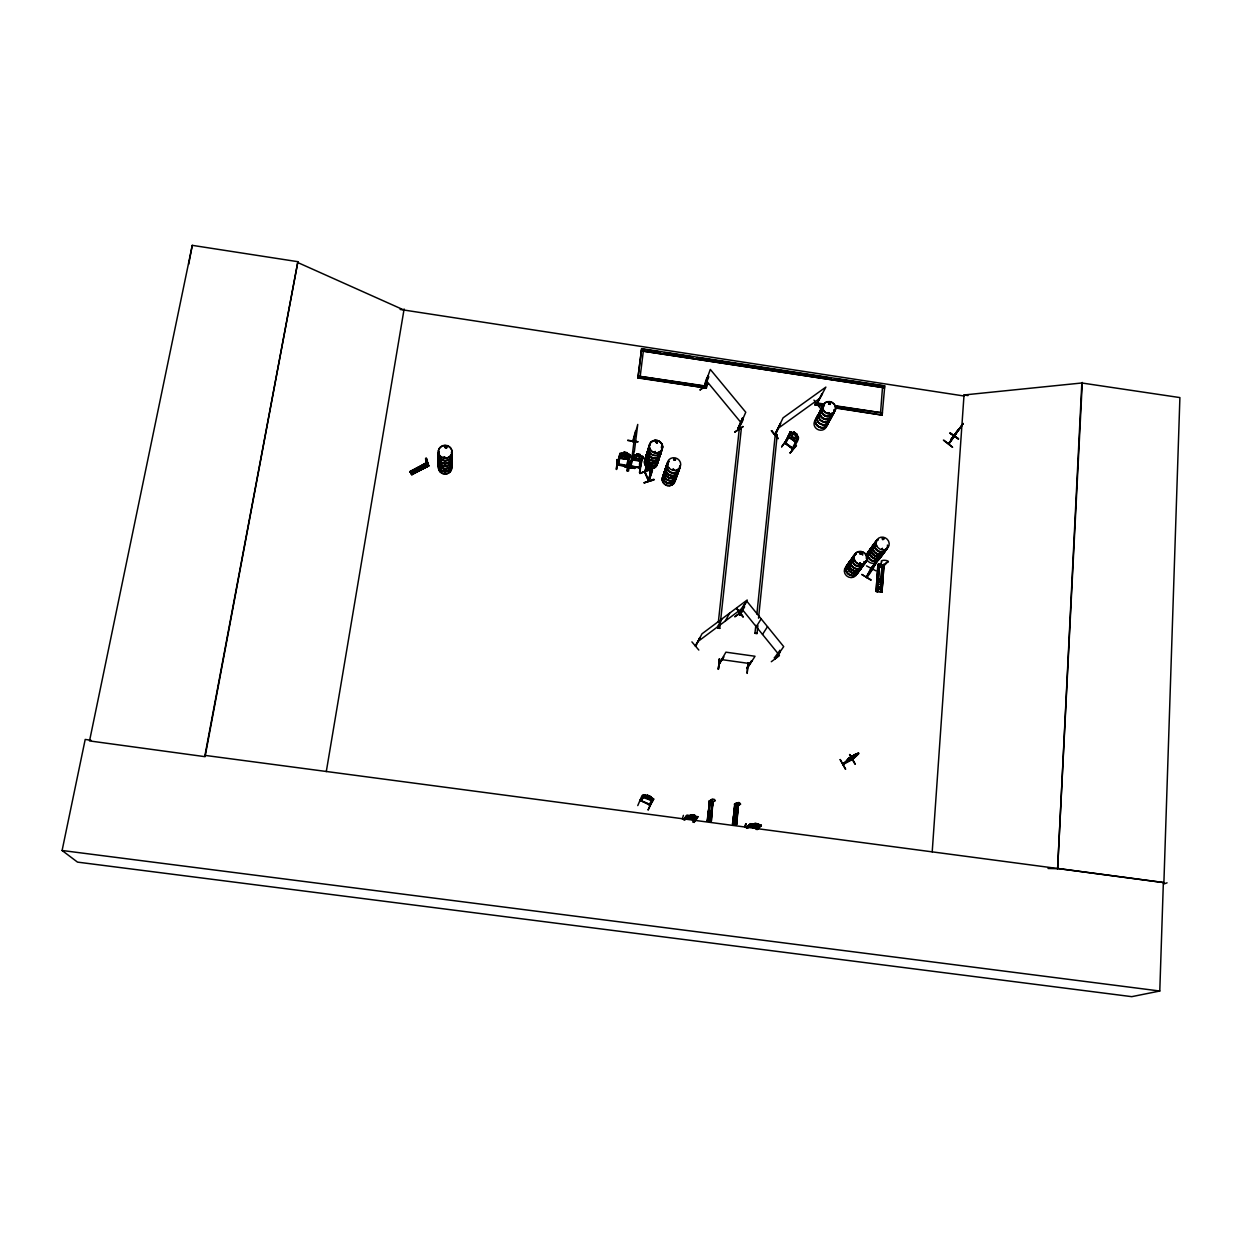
<?xml version="1.0" encoding="UTF-8"?>
<svg xmlns="http://www.w3.org/2000/svg" width="1242" height="1242" viewBox="0 0 1242 1242"><rect width="100%" height="100%" fill="white"/><g stroke="black" fill="none" stroke-linecap="round" stroke-linejoin="round"><path stroke-width="1.5" d="M871.558 568.293C855.164 596.471 885.825 549.554 867.149 576.272M738.943 612.974L739.844 612.927M695.536 645.421C707.94 624.183 691.592 652.438 696.312 644.893M443.875 457.506L444.698 456.994M444.869 457.335L443.999 456.73M446.67 446.965L445.831 447.819M446.778 447.803L446.08 446.22L444.947 447.524M205.318 755.431L1163.894 882.596L1179.9 397.58L1081.844 382.986L1057.61 868.717L1048.031 868.468M90.914 740.216L85.201 739.456L62.1 850.491L77.501 862.119L1131.757 996.658L1159.78 991.023L1163.35 882.783M1057.61 868.717L1082.294 382.458M649.085 480.918L652.469 470.237L648.184 460.999L648.805 461.651M649.193 480.638L648.821 479.831M644.955 471.867L645.157 471.556M427.838 462.334L427.232 465.548L425.509 458.686M427.558 462.645L427.372 465.486L425.68 459.369M882.798 566.554C891.663 555.64 883.73 569.954 879.367 565.886M878.001 564.38L876.076 591.518L877.923 564.365L881.867 564.877M876.821 591.596L878.855 563.744M879.476 566.399L877.799 591.735L876.728 591.596L878.606 564.458M877.799 591.735L878.932 564.489M882.581 564.831L880.687 592.03L881.991 592.263L884.009 564.442L883.279 564.815M881.106 588.506L882.627 566.802M882.767 566.818L881.246 592.186L881.804 584.951M882.193 579.517L883.078 566.864M884.009 564.442L881.913 592.263L883.621 564.38M932.214 851.795L964.025 394.972L1081.844 382.986M714.724 800.159L715.019 800.671M835.431 407.997L882.162 415.107L884.77 385.967L641.648 348.676L637.907 377.956L706.372 388.016L706.589 386.169L638.14 376.109M758.536 823.819L757.775 824.424L759.39 824.874L758.225 825.992L751.224 825.061L753.102 824.952M747.653 826.349L756.751 828.243L747.653 826.349L750.541 823.694L761.33 825.123L756.688 828.088M749.252 824.843L760.135 826.054L759.126 825.837M733.261 824.083L734.798 804.04L732.811 823.958L735.311 804.35L733.758 824.129L732.485 823.974L735.016 804.381M735.885 804.552L737.344 804.133L736.211 804.179M736.863 805.282L736.537 804.133M736.195 824.409L738.431 804.49L736.692 824.471L735.45 824.331L737.344 804.133M739.44 802.658L735.932 803.263M732.47 823.974L736.692 824.471L738.152 804.459M735.202 805.639L737.624 805.934L740.605 804.117L739.425 802.798M709.57 800.966L708.39 820.76L707.179 820.62L709.756 800.997M712.225 799.258L710.284 800.236L712.458 799.32M712.722 801.245L711.324 821.102L710.082 820.946L711.93 801.245M710.548 821.009L712.97 801.307L711.34 821.102L710.067 820.946M712.877 801.074L710.859 821.04L712.271 801.261M710.766 800.36L709.912 802.254L712.349 802.394L715.004 800.811M714.662 799.553L713.296 799.149M707.598 820.667L709.508 800.655M707.443 820.605L709.787 800.686M707.924 820.698L710.051 800.997M710.036 800.966L708.344 820.76L707.179 820.62M822.359 406.01L814.876 404.876L815.233 402.703L824.564 404.116M693.812 816.491L693.315 817.112L694.977 817.547L687.959 816.646L695.473 816.553L692.586 816.941L694.449 817.966L688.084 817.158L691.08 816.739L689.279 815.73L690.21 815.823M693.983 819.891L697.895 816.677L686.919 815.218L684.715 818.09L693.999 819.767L684.715 817.966L687.494 816.273M695.598 819.425L696.809 817.64L690.304 816.041M696.948 817.655L695.955 817.283M747.032 667.653C762.045 645.964 736.599 683.83 751.581 660.697M759.669 826.737L757.868 827.156M756.238 829.485L761.004 825.619L757.216 829.625M686.003 816.304L695.877 817.422M687.463 816.242L689.807 816.662M747.995 662.809L747.156 673.397L748.181 663.011M744.781 827.312L745.821 823.648L745.386 827.389M745.247 827.358L745.759 823.648M746.504 828.197L751.162 824.315L747.498 828.336M750.416 823.663L746.535 827.824M754.267 824.067L752.357 823.943L750.059 826.209L757.046 827.063L758.194 825.946L756.58 825.526L757.201 824.921M754.173 824.176L757.573 824.626L755.229 826.846L751.86 826.442L754.888 823.337L758.52 823.943M754.919 633.327L757.123 633.389L754.919 633.327L755.85 625.378M756.875 614.045L775.287 434.327L777.228 434.7L758.536 618.19M756.968 633.622L757.899 625.673M723.698 657.142L718.901 664.346L725.918 652.174L755.027 656.257L747.28 668.367M719.444 658.834L718.326 669.376L719.491 658.819M719.63 663.802L718.901 664.346M693.719 822.375L694.107 818.726M690.862 815.528L688.875 815.482L687.028 817.841L694.061 818.695L695.939 816.429L694.278 815.978L694.775 815.342M693.874 822.375L694.2 818.618M696.56 818.338L686.407 817.671L694.93 818.928M693.595 821.164C696.25 815.839 699.883 816.336 694.588 821.304M718.326 622.32L739.269 428.987L741.257 429.282L719.77 628.359L717.705 628.064L719.77 628.359M697.895 816.677L693.626 822.157M682.339 819.006L683.41 815.342M685.615 817.019L686.5 817.779M683.814 819.875C686.314 814.504 689.947 815 684.808 819.999M690.754 815.482L694.107 816.18C689.698 818.292 695.753 819.891 691.67 817.748M691.251 814.861L688.844 818.059L692.244 818.478L687.307 817.95M632.706 441.267L633.265 441.019M629.787 465.75L630.92 465.859L629.787 467.411L634.414 451.048L637.751 424.438L633.001 441.81M633.063 441.314L632.721 441.484M632.69 456.854L629.942 466.976M635.578 430.865L632.644 441.702L632.768 440.91M634.786 468.42L624.431 466.464M874.523 564.629L872.35 568.665L874.228 566.181M624.384 466.635L634.802 468.358L624.431 466.418M627.691 440.475L638.14 441.795L627.738 440.258M632.752 455.24L629.415 467.365L629.539 466.511M706.248 388.358L706.589 386.169M641.26 462.924L639.537 472.674L640.841 462.862M642.067 457.398L642.983 457.879L642.067 457.398C637.099 464.011 641.291 469.88 639.304 467.008M630.703 466.604L633.606 456.187L632.644 456.062L633.606 456.187M639.133 467.861L639.071 467.07M640.111 472.736L640.748 462.661M792.132 448.797L797.535 438.193L798.311 438.752L797.535 438.193M628.499 471.122L630.191 461.325M630.703 466.231L630.02 465.688M642.176 460.161L643.201 456.668L634.057 454.914L636.37 455.209M643.201 456.683L642.161 456.109M634.103 454.976L632.69 455.177L634.15 454.914M636.727 454.044L640.22 454.463L638.264 460.751M640.763 461.124L632.628 460.021L631.743 458.546M623.577 453.547L624.043 452.228M623.919 452.274L627.427 452.693L626.931 454.091L630.299 455.022M627.055 454.06L628.576 454.665L627.924 457.009L625.906 457.755L621.217 456.016L621.838 453.656L623.701 453.501L619.991 453.361L619.075 456.854L619.944 458.267L628.064 459.478L629.383 458.267M637.907 377.956L641.648 348.676M626.915 470.982L628.204 460.968L627.489 471.044M629.306 455.659L630.222 456.156L629.306 455.659L626.356 466.06L627.458 465.797M629.43 454.417L621.342 453.097M629.477 458.391L627.986 459.431L619.96 458.158M627.52 466.247L630.439 454.929L629.368 458.376M631.51 461.279L634.802 435.042M616.498 469.228L617.585 459.571M618.252 464.151C617.957 467.955 620.255 451.343 620.798 454.743M735.916 803.419L735.202 805.484L737.639 805.779L739.627 804.179M418.119 468.513L418.29 469.942M326.289 771.608L404.116 308.994M850.941 759.902L858.269 753.552L852.028 759.887L850.941 759.902L852.152 759.11L843.054 763.97M852.291 759.576L843.194 764.435M844.063 763.908L849.932 757.993L842.914 764.606M774.558 657.639L775.132 658.819L783.702 646.616L746.815 601.19L739.021 614.402L747.187 600.01L701.963 633.839L695.831 645.793M204.806 756.223L297.878 261.689L192.262 245.342L89.533 740.915L205.085 756.688L297.878 261.689M740.092 614.914L739.704 613.874M737.965 428.568L742.685 417.84L743.275 418.554C743.337 421.597 737.174 429.328 738.54 429.313M738.136 428.195L738.974 428.552M703.981 387.349L704.571 388.063L708.157 376.093C704.835 379.431 704.136 391.246 704.54 386.79M704.571 388.063L704.509 386.805M881.199 580.511L880.205 581.567M188.66 264.391L192.262 245.342M882.425 538.36L883 539.401M882.627 539.012L883.683 538.423M882.317 549.321L882.394 548.25M877.535 555.904L876.728 556.028M883.838 539.292C881.168 541.155 882.332 535.737 884.025 538.64M736.164 816.304L734.891 815.357M861.048 554.149L859.93 553.622L860.97 552.302M860.473 552.581L860.364 553.622M860.892 553.761L861.56 553.078M859.976 563.806L859.681 562.874M861.839 553.358L861.296 554.18M859.728 563.697L860.582 563.418M636.292 455.721L639.599 456.171M830.479 403.588L829.221 404.131L828.818 402.656M829.703 402.47L829.097 403.619M828.103 412.779L829.175 412.655M829.097 403.526L830.091 403.681L829.873 402.532M641.322 350.865L884.614 387.799L643.247 351.16M643.325 351.16L640.235 376.062M627.505 465.859C615.178 466.247 612.275 461.931 626.465 465.471M617.274 464.772L620.1 453.392M673.878 459.198C674.033 461.822 676.129 457.708 675.337 460.223M673.925 459.54L674.81 458.841M673.568 470.019L672.869 469.15M618.112 464.943L620.845 454.401M655.031 451.638L654.674 451.886M655.171 451.42L655.481 452.492M657.204 442.105L656.863 443.037M655.093 451.576L655.341 452.523M624.555 452.523L626.651 452.833M875.905 563.247L866.59 576.552M870.689 568.805L877.861 559.335L870.813 570.87M629.383 467.287L632.768 455.131M634.972 460.239L636.836 453.998M639.863 468.017L643.03 457.537M639.909 473.357L649.55 469.787L639.94 473.404M644.52 472.115L648.184 460.999M649.023 480.902L644.909 471.851L648.277 460.968M644.986 472.907L647.982 461.869L645.421 472.302M649.737 463.794L650.203 462.366L651.6 465.455L650.979 470.904L648.308 464.943L649.023 462.629L649.845 463.763L650.234 462.505M653.929 479.831L644.055 482.89L653.929 479.8M650.404 463.235L651.243 465.098M651.413 470.361L648.231 480.359L651.755 470.237M652.298 470.19L648.712 481.166L644.567 471.976M700.069 390.019L708.095 384.104L700.146 389.786M704.462 388.001L708.747 376.807M875.641 563.604L877.861 559.335M874.275 566.119L876.868 561.275L872.427 568.386L877.768 559.273M774.356 657.965L779.867 650.42C781.451 651.46 775.52 660.961 774.449 657.981L775.412 658.602M742.856 426.425L734.938 431.937M742.685 417.84L737.903 428.583M738.416 429.22L745.759 412.235L710.3 369.417L703.904 387.411M640.329 800.422L650.389 804.614L649.271 804.738M652.562 799.165L653.339 799.926L652.562 799.165L649.116 804.599M652.392 799.895L648.06 810.079L652.888 800.236M739.269 428.987L741.257 429.282M652.578 800.904L643.232 797.535C640.67 791.371 651.662 797.426 653.68 799.149L649.97 805.266L640.282 800.19M640.096 800.733L641.214 800.686L640.065 800.438M644.288 795.563L643.34 795.159L644.288 795.563L641.322 800.733M644.862 794.88L643.589 794.771M650.435 797.426L650.886 796.65L647.47 795.175L647.02 795.951L650.218 797.519M649.1 804.769L650.218 804.474M637.767 805.592L642.114 795.439M962.271 424.904L963.155 423.522L948.95 443.798M876.417 561.912L876.93 560.825M816.336 405.063L816.957 404.473M771.484 430.71L778.035 438.581L771.453 430.741M775.784 434.234L780.442 423.538L774.682 434.514L775.784 434.141L774.915 434.778L783.05 417.871L825.868 387.1L816.739 404.193M777.228 434.7L775.039 434.731L775.971 433.862M781.637 446.763L787.18 438.907M790.331 431.735L784.665 443.378L790.269 431.828L793.405 433.334L793.995 432.045L796.603 434.157M790.719 433.256L789.741 432.961L790.719 433.256L785.425 443.875L785.022 442.525M790.828 438.473L794.057 432.154M794.43 432.713L796.106 433.939M793.436 440.444L796.79 434.095L793.933 432.123M796.138 435.383L796.79 434.095M796.464 445.661L790.269 452.771M814.876 404.876L824.393 405.963M790.254 431.75C804.847 435.989 795.765 442.354 793.203 448.471L785.146 442.618M788.918 437.075L795.47 441.888L798.606 437.836M815.87 404.83L822.421 393.776L821.474 394.024M816.103 405.094L822.188 393.512M878.886 580.014L879.833 579.238M698.827 650.047L691.918 641.881M736.195 816.273L734.643 816.087M866.357 576.971L871.015 568.199M873.204 567.749L873.11 568.727L873.53 567.936M861.948 574.425L870.89 580.154M866.497 565.886L875.921 570.808M717.55 626.853L721.85 618.966M881.96 548.855L882.581 549.212M725.219 621.124L729.628 613.144M736.475 608.549L743.104 616.901L736.801 608.316M871.061 579.828L861.839 574.596M740.713 609.9L738.695 613.331L739.766 613.036M830.308 403.402L829.361 403.805M744.098 604.699L738.866 613.036M740.185 614.759C738.136 617.119 745.542 603.472 744.284 607.136M739.595 615.038L744.579 606.919M788.592 435.119L788.872 437.215L795.454 441.904M874.973 564.613L874.042 566.616M793.172 433.815L795.812 435.787M879.352 566.088L881.789 561.896A3.571 1.149 3.7 0 1 882.969 560.375A3.571 1.149 3.7 0 1 887.875 561.042A3.571 1.149 3.7 0 1 886.695 562.564M882.472 387.83L880.562 412.639M719.102 664.159L723.729 656.77M884.77 385.967L834.826 378.67M671.022 477.627L670.137 477.673M639.925 800.779L643.635 794.647M718.404 669.221L719.397 658.974M673.63 459.183L674.437 458.795M640.95 801.23L644.132 795.92M657.282 442.742L657.344 441.764M653.214 460.177L652.252 460.161M655.854 441.888L656.723 441.453M647.579 795.253L646.29 797.364L649.442 798.746L650.761 796.634M648.076 795.61L650.125 796.495M882.162 415.107L835.618 407.671M874.011 565.094L875.424 562.812M756.269 626.744L761.16 618.873M652.469 800.842L653.727 799.041L652.687 798.435M762.51 634.429L767.509 626.682M445.35 446.608L445.195 447.12M445.335 446.934L446.344 446.701M779.433 655.621L771.298 661.722M958.746 429.08L951.217 439.42M949.959 433.272L958.638 438.845L950.27 432.853M950.813 439.777L958.824 429.002L956.309 432.806M958.405 439.171L950.052 433.132M959.693 428.226L958.886 429.515L960.47 427.357M955.517 434.141L954.834 434.809L955.843 433.442M951.512 439.063L954.632 435.073M959.6 428.599L963.155 423.522M948.453 443.689L962.302 424.873M953.872 437.122L954.586 436.066L948.857 443.813M952.49 447.213C938.657 436.905 942.259 438.457 952.536 447.167M953.903 436.066L952.412 438.286M955.269 434.483L958.001 430.757M958.374 430.26L961.401 426.084M954.415 434.933L956.418 432.2M951.077 439.435L954.756 434.405M955.455 433.753L956.433 432.449M953.514 436.113L955.176 433.862M955.657 433.225L954.229 435.399M951.807 438.442L952.412 437.619M870.502 569.255L877.395 559.925M873.204 566.942L874.71 564.97M875.051 564.737L875.858 563.682M683.845 819.487L687.028 815.357M792.023 448.595L792.551 448.005L792.163 448.75M790.114 452.942L796.106 445.117L790.207 452.973M781.699 446.841L787.676 439.016M785.456 443.394L784.727 442.851L792.815 449.216M684.839 819.611L687.742 815.87M797.985 436.858L796.044 435.305L797.209 436.811L795.998 439.171L791.496 437.277L790.611 435.228L791.806 432.853L793.421 433.442M796.883 441.376L795.346 441.904M690.925 816.258L693.129 816.522M877.116 583.926L882.286 584.625M694.262 816.103L694.915 815.342L691.235 814.985L694.759 815.466M876.914 586.69L882.099 587.373M876.697 588.63L881.882 589.329M876.51 591.394L881.649 592.139M692.632 822.033L696.638 817.05M709.461 802.86L712.535 803.248M708.173 813.401L711.821 813.852M707.956 815.233L711.65 815.621M707.769 817.236L711.464 817.64M707.676 818.525L711.324 818.975M707.49 820.527L711.293 821.102M816.149 404.38L816.926 403.805M816.304 404.706L817.158 404.085M774.822 434.343L775.536 433.567M737.717 802.674L736.258 803.186M734.736 806.244L737.81 806.632M733.68 814.783L737.313 815.233M733.292 818.602L736.925 819.052M733.153 820.558L736.754 821.055M732.811 823.943L733.758 824.129L735.481 804.443L734.286 804.288M736.444 824.393L735.404 824.315M880.997 581.054L879.895 581.551M738.959 612.818L739.689 612.415M747.529 827.948L751.162 824.315M754.298 824.688L756.487 824.952M754.08 826.225L756.456 827.125L754.763 826.132M755.027 825.169L758.909 824.998L755.912 825.356L757.62 826.38L751.286 825.557L754.406 825.169L752.807 824.16L755.338 825.123M756.269 829.113L760.011 825.495M757.263 829.237L761.315 825.247M840.244 759.561L845.631 769.108M656.847 442.618L657.08 441.779L656.413 442.664M849.544 754.608L854.962 764.14M849.544 758.024L843.085 763.877M843.613 763.768L852.788 756.13M844.172 763.923L843.163 764.606M854.015 755.136L851.081 757.589L853.968 756.099M851.779 757.604L851.608 757.729M851.515 760.057C875.362 741.07 830.696 768.984 855.428 754.732L853.953 756.083C857.818 754.717 843.458 762.014 852.555 756.813C849.544 757.434 865.736 749.826 849.544 758.396L856.996 753.91L855.722 754.499C860.396 751.348 847.587 758.629 856.685 753.785M856.406 755.043L858.533 753.102L849.404 757.962M445.319 447.85L446.716 447.71M629.834 466.107L640.018 467.582L630.952 465.921M617.305 464.384L627.381 465.952M779.867 650.42L780.209 651.413M695.567 646.088L696.452 645.405M742.918 610.614L734.705 616.808L743.259 611.048M739.285 614.185L739.704 615.101M743.104 616.901L737.903 609.698M700.271 637.969L699.277 638.248M640.67 461.186L642.192 460.021M697.957 641.524L742.53 608.161M778.097 438.566L771.515 430.726M780.675 423.801L779.728 424.05M743.275 418.554L742.405 418.042M734.814 432.107L743.104 426.782M777.989 428.443L820.232 398.03M708.157 376.093L708.468 377.009M856.499 754.981L847.417 759.825M845.46 769.248L840.166 759.607M853.332 756.657L855.49 755.276M851.034 757.092L852.835 756.021L850.723 757.077M820.217 408.121L813.976 400.141M828.181 412.748L829.035 413.229M849.28 758.784L850.118 758.334M858.455 753.894L857.43 754.003M843.116 763.923L843.986 763.519M828.926 402.501L830.339 402.718M829.159 402.796L830.044 402.936M675.12 460.301L673.568 459.649M854.744 756.192L847.246 759.809M656.195 441.36L656.381 442.757M428.583 465.424L411.288 473.792L428.63 465.362L427.139 462.878L410.108 471.836M411.413 473.932L428.769 465.672L428.319 464.974M411.676 474.428L428.785 465.672L411.894 474.801L410.124 471.867M426.953 459.447L425.959 457.988L426.658 458.562M427.046 466.123L427.046 466.573C422.823 461.015 429.064 463.654 427.357 464.042M409.891 471.494L427.139 462.536M410.202 471.976L427.745 463.778L410.202 472.007L427 462.303M428.009 464.648L427.419 462.707M855.691 754.484L856.98 753.91M649.302 469.538L639.847 473.497M647.253 464.306L650.497 473.839L647.299 464.399M653.773 479.195L644.117 482.719M651.6 465.455L650.094 462.397M417.7 468.498L417.483 469.926M417.483 469.864L418.29 469.88M1163.614 884.04L1167.076 882.829M650.466 473.714L651.413 473.528L650.497 473.839M710.222 813.432L710.921 812.485L709.958 811.818M879.476 579.409L880.842 579.766M860.194 562.812L860.116 563.806M656.583 442.602L657.204 441.919M656.847 442.928L655.512 441.935M829.982 404.054L828.88 403.743M740.418 804.226L739.611 804.335M750.137 826.349L753.257 825.961L751.674 825.061M775.256 658.57L775.024 657.561M753.863 826.178L750.323 826.411M880.299 592.046L880.982 592.139M855.133 755.928L852.26 756.238L855.148 755.943M636.478 455.271L634.615 455.426L633.948 457.77L635.392 459.028L640.655 458.764L641.338 456.419L639.723 455.752M873.343 545.16A6.676 6.179 33.7 0 0 874.616 555.702A6.691 6.194 33.7 0 0 884.164 551.106L884.195 551.2A6.66 6.163 33.7 0 1 878.327 556.432A6.66 6.163 33.7 0 1 871.418 551.355A6.66 6.163 33.7 0 1 874.896 544.213M639.863 467.955L629.787 466.511M626.729 465.3L626.558 466.154M627.288 466.262L617.181 464.71M738.214 802.565L739.13 802.611M831.224 416.939L831.255 416.939A6.552 5.977 26.7 0 1 821.878 421.054A6.552 5.977 26.7 0 1 820.714 410.916M884.133 551.2L884.164 551.2A6.676 6.179 33.7 0 1 874.616 555.702A6.691 6.194 33.7 0 1 873.421 545.052M860.753 552.519L861.482 553.358M656.304 441.158L657.406 441.779M774.651 657.686L775.412 658.462M709.042 800.904L710.222 801.059M753.708 824.471L757.341 824.921M735.901 804.381L737.003 804.506M62.1 850.491L1159.78 991.023M1058.075 868.515L1163.894 882.596M754.981 823.493L758.381 823.943M686.702 816.118L687.695 816.258M696.591 817.438L697.6 817.578M750.121 824.564L751.131 824.704M759.964 825.868L760.973 826.008M689.791 816.894L693.191 817.345M721.54 659.595L750.199 663.616M624.027 452.336L627.288 452.818M635.687 458.034L638.916 458.515M641.555 349.033L660.697 351.967M664.517 352.557L693.222 356.951M697.057 357.541L830.991 378.08M835.788 405.823L882.519 412.934L835.602 406.165M640.049 376.404L706.465 386.51M816.926 403.308L822.53 404.162M638 377.615L706.372 388.016M967.984 395.577L964.025 394.972L964.071 396.012L400.126 309.444M640.158 800.391L650.14 804.769M710.408 811.833L709.275 812.532L710.036 813.401M879.973 581.473L879.181 581.039M861.156 552.581L860.318 553.218M674.623 458.64L675.462 459.245M673.397 468.948L673.878 469.724L672.931 469.755M647.175 795.905L645.328 795.392L644.582 796.634L651.15 799.475L651.91 798.249L650.342 797.286M660.061 455.519L660.092 455.535A6.645 6.179 18.5 0 1 650.265 459.788A6.645 6.179 18.5 0 1 649.364 449.433M648.666 481.073L645.079 472.659M298.049 262.667L403.945 310.034M629.383 454.339L630.424 455.038M959.74 428.148L955.967 433.458M792.644 448.005L793.203 448.471M784.835 442.975L793.172 448.952L785.612 443.58M792.008 436.252L794.601 438.162M411.63 474.351L428.909 465.967M706.341 380.673L741.241 422.901M742.142 609.31L778.455 654.084M426.891 462.661L428.769 465.672M419.656 470.407L417.886 467.458M416.148 468.358L417.917 471.215M412.887 470.035L414.657 472.985M411.723 470.64L413.493 473.59M849.838 754.499L855.257 764.016M411.288 473.792L411.878 474.77M427 462.785L427.465 463.608M427.714 463.608L427.605 462.94M427.403 461.512L427.186 459.633M788.717 435.228L788.965 437.231M885.639 549.166A6.691 6.194 33.7 0 1 879.74 554.569A6.691 6.194 33.7 0 1 872.8 549.461A6.784 6.288 33.7 0 1 876.371 542.071M876.309 542.288A6.691 6.194 33.7 0 0 872.8 549.461A6.784 6.288 33.7 0 0 879.848 554.522A6.784 6.288 33.7 0 0 885.841 549.026M887.688 546.589A6.815 6.303 33.7 0 1 881.68 552.1A6.815 6.303 33.7 0 1 874.616 546.899A6.815 6.303 33.7 0 1 878.187 539.602M887.145 548.327A6.722 6.226 33.7 0 1 876.542 550.19A6.722 6.226 33.7 0 1 878.11 539.82M887.409 545.052A6.722 6.226 33.7 0 1 887.487 546.728M887.813 546.309A6.722 6.226 33.7 0 1 878.265 550.827A6.722 6.226 33.7 0 1 876.976 540.208M885.593 550.346A6.707 6.194 33.7 0 1 875.036 552.209A6.707 6.194 33.7 0 1 876.604 541.885M873.281 545.238A6.691 6.194 33.7 0 0 874.554 555.779A6.691 6.194 33.7 0 0 884.04 551.293A6.66 6.163 33.7 0 1 875.253 556.261A6.66 6.163 33.7 0 1 872.07 546.511M880.438 556.012A6.614 6.132 33.8 0 1 871.046 560.452A6.614 6.132 33.8 0 1 869.804 550.004M880.64 555.888A6.707 6.226 33.8 0 1 874.71 561.306A6.707 6.226 33.8 0 1 867.77 556.199A6.707 6.226 33.8 0 1 871.279 548.995M878.855 556.354A6.614 6.132 33.8 0 1 873.669 563.294A6.614 6.132 33.8 0 1 866.155 557.751M866.062 556.121A6.614 6.132 33.8 0 1 868.329 552.007M880.749 555.609A6.629 6.132 33.8 0 1 874.896 560.965A6.629 6.132 33.8 0 1 868.049 555.919A6.629 6.132 33.8 0 1 871.511 548.809M882.177 554.988A6.738 6.241 33.8 0 1 871.558 556.866A6.738 6.241 33.8 0 1 873.142 546.464M882.457 551.712A6.738 6.241 33.8 0 1 882.534 553.373M882.208 554.801A6.645 6.163 33.8 0 1 872.381 557.223A6.645 6.163 33.8 0 1 871.853 547.194M882.472 551.572A6.645 6.163 33.8 0 1 882.55 553.218M881.898 555.205A6.645 6.163 33.8 0 1 871.418 557.068A6.645 6.163 33.8 0 1 872.986 546.806M882.084 555.096A6.738 6.241 33.8 0 1 871.465 556.99A6.738 6.241 33.8 0 1 873.048 546.589M862.196 565.576A6.707 6.241 33.4 0 1 856.25 571.025A6.707 6.241 33.4 0 1 849.311 565.902A6.707 6.241 33.4 0 1 852.835 558.714A6.676 6.194 33.4 0 0 849.342 565.902A6.676 6.194 33.4 0 0 856.235 570.994A6.676 6.194 33.4 0 0 862.134 565.591A6.676 6.194 33.4 0 1 856.25 570.978A6.676 6.194 33.4 0 1 849.342 565.902A6.676 6.194 33.4 0 1 852.85 558.745A6.707 6.241 33.4 0 0 849.311 565.902A6.707 6.241 33.4 0 0 856.235 571.041A6.707 6.241 33.4 0 0 862.181 565.607M865.41 561.198A6.753 6.272 33.4 0 1 859.448 566.663A6.753 6.272 33.4 0 1 852.462 561.524A6.753 6.272 33.4 0 1 856.017 554.274M863.563 564.97A6.815 6.334 33.4 0 1 852.788 566.88A6.815 6.334 33.4 0 1 854.434 556.354M863.842 561.648A6.815 6.334 33.4 0 1 863.935 563.34M865.705 560.949A6.847 6.365 33.4 0 1 859.65 566.492A6.847 6.365 33.4 0 1 852.555 561.275A6.847 6.365 33.4 0 1 856.173 553.932M859.573 553.559A6.847 6.365 33.4 0 1 862.833 554.895A6.753 6.272 33.4 0 0 859.666 553.497M865.721 560.81A6.753 6.272 33.4 0 1 859.743 566.274A6.753 6.272 33.4 0 1 852.742 561.12A6.753 6.272 33.4 0 1 856.312 553.87M854.279 556.695A6.722 6.241 33.4 0 0 852.664 567.082A6.722 6.241 33.4 0 0 863.283 565.203A6.815 6.334 33.4 0 1 852.711 567.004A6.815 6.334 33.4 0 1 854.341 556.478M858.688 570.295A6.645 6.179 33.5 0 1 852.804 575.683A6.645 6.179 33.5 0 1 845.926 570.621A6.738 6.272 33.5 0 1 849.497 563.263M849.435 563.48A6.645 6.179 33.5 0 0 845.926 570.621A6.738 6.272 33.5 0 0 852.912 575.636A6.738 6.272 33.5 0 0 858.874 570.171M860.613 567.842A6.769 6.288 33.5 0 1 850.972 572.407A6.676 6.21 33.5 0 1 849.699 561.912M860.411 567.967A6.676 6.21 33.5 0 1 850.91 572.469A6.769 6.288 33.5 0 1 849.73 561.71A6.769 6.288 33.5 0 0 851.065 572.283A6.769 6.288 33.5 0 0 860.69 567.718A6.676 6.21 33.5 0 1 851.205 572.081A6.676 6.21 33.5 0 1 849.978 561.524M858.983 569.907A6.645 6.179 33.5 0 1 849.512 574.394A6.645 6.179 33.5 0 1 848.286 563.884M860.846 568.805A6.66 6.194 33.4 0 1 850.506 568.634A6.66 6.194 33.4 0 1 852.695 558.947A6.676 6.21 33.4 0 0 849.171 566.119A6.676 6.21 33.4 0 0 856.095 571.211A6.676 6.21 33.4 0 0 862.01 565.793A6.66 6.194 33.4 0 1 861.622 567.392M856.902 573.82A6.629 6.179 33.5 0 1 846.423 575.698A6.629 6.179 33.5 0 1 848.022 565.42M665.929 467.085A6.676 6.226 19.9 0 0 670.494 475.655A6.676 6.226 19.9 0 0 678.675 470.609A6.691 6.226 19.9 0 1 668.879 475.003A6.691 6.226 19.9 0 1 667.948 464.555A6.676 6.226 19.9 0 0 666.752 465.688M678.846 468.669A6.784 6.319 19.9 0 1 674.344 475.469A6.784 6.319 19.9 0 1 666.286 472.146A6.784 6.319 19.9 0 1 667.994 464.182M677.34 469.693A6.66 6.21 19.9 0 1 674.949 477.316A6.66 6.21 19.9 0 1 666.504 476.059A6.66 6.21 19.9 0 1 665.96 468.001M679.84 465.89A6.815 6.35 19.9 0 1 675.322 472.705A6.815 6.35 19.9 0 1 667.233 469.367A6.815 6.35 19.9 0 1 668.941 461.387M678.815 468.513A6.691 6.241 19.9 0 1 674.375 475.22A6.691 6.241 19.9 0 1 666.426 471.944A6.691 6.241 19.9 0 1 668.103 464.089M679.638 466.2A6.722 6.257 19.9 0 1 675.182 472.938A6.722 6.257 19.9 0 1 667.202 469.631A6.722 6.257 19.9 0 1 668.895 461.76M679.809 465.734A6.722 6.257 19.9 0 1 675.353 472.472A6.722 6.257 19.9 0 1 667.358 469.165A6.722 6.257 19.9 0 1 669.05 461.294M675.865 476.773A6.614 6.163 19.9 0 1 671.472 483.402A6.614 6.163 19.9 0 1 663.616 480.157A6.614 6.163 19.9 0 1 665.293 472.395M676.098 478.108A6.707 6.257 19.9 0 1 666.271 482.517A6.707 6.257 19.9 0 1 665.324 472.038M677.713 471.541A6.645 6.194 19.9 0 1 669.609 478.201A6.645 6.194 19.9 0 1 665.883 468.265M677.03 473.745A6.738 6.272 19.9 0 1 672.559 480.499A6.738 6.272 19.9 0 1 664.563 477.207A6.738 6.272 19.9 0 1 666.255 469.305M676.052 477.937A6.614 6.179 19.9 0 1 666.364 482.284A6.614 6.179 19.9 0 1 665.448 471.944M676.828 474.056A6.645 6.194 19.9 0 1 668.739 480.701A6.645 6.194 19.9 0 1 665.013 470.796M676.999 473.59A6.645 6.194 19.9 0 1 672.59 480.266A6.645 6.194 19.9 0 1 664.687 477.006A6.645 6.194 19.9 0 1 666.364 469.212M832.528 414.486A6.552 5.993 26.7 0 1 823.12 418.709A6.552 5.993 26.7 0 1 821.971 408.556M832.714 414.316A6.645 6.07 26.7 0 1 826.768 419.532A6.645 6.07 26.7 0 1 819.875 414.502A6.645 6.07 26.7 0 1 823.43 407.547M831.146 417.048A6.552 5.977 26.7 0 1 821.754 421.286A6.521 5.962 26.7 0 1 820.543 411.304M820.589 411.133A6.552 5.977 26.7 0 0 821.754 421.286A6.521 5.962 26.7 0 0 831.038 417.188M834.236 409.751A6.676 6.101 26.7 0 1 830.029 416.365A6.676 6.101 26.7 0 1 822.08 413.089A6.676 6.101 26.7 0 1 823.555 405.342M832.792 413.99A6.567 5.993 26.7 0 1 824.16 418.601A6.567 5.993 26.7 0 1 821.086 409.146M834.05 409.938A6.583 6.008 26.7 0 1 829.904 416.458A6.583 6.008 26.7 0 1 822.08 413.229A6.583 6.008 26.7 0 1 823.524 405.591M834.391 411.226A6.676 6.101 26.7 0 1 824.828 415.527A6.676 6.101 26.7 0 1 823.632 405.187M834.407 411.04A6.598 6.008 26.7 0 1 824.952 415.278A6.598 6.008 26.7 0 1 823.788 405.078M828.507 404.007A6.598 6.008 26.7 0 1 830.168 404.473M827.964 421.162A6.489 5.931 26.8 0 1 823.865 427.605A6.489 5.931 26.8 0 1 816.149 424.422A6.489 5.931 26.8 0 1 817.593 416.893M828.135 420.991A6.583 6.008 26.8 0 1 823.974 427.527A6.583 6.008 26.8 0 1 816.165 424.298A6.583 6.008 26.8 0 1 817.624 416.644M826.675 423.569A6.474 5.931 26.8 0 1 822.577 429.996A6.474 5.931 26.8 0 1 814.876 426.829A6.474 5.931 26.8 0 1 816.32 419.284M829.78 419.718A6.598 6.039 26.7 0 1 820.31 423.972A6.505 5.946 26.7 0 1 819.115 413.99M819.146 413.741A6.598 6.039 26.7 0 0 820.31 423.972A6.505 5.946 26.7 0 0 829.594 419.874M828.29 422.451A6.583 6.008 26.8 0 1 818.851 426.705A6.583 6.008 26.8 0 1 817.702 416.505M829.858 419.563A6.598 6.039 26.7 0 1 820.388 423.832A6.598 6.039 26.7 0 1 819.223 413.602M660.915 451.296A6.769 6.303 18.5 0 1 652.624 458.05A6.769 6.303 18.5 0 1 648.852 447.958A6.676 6.194 18.5 0 0 652.702 457.786A6.691 6.21 18.5 0 0 660.884 451.141A6.676 6.194 18.5 0 1 652.702 457.786A6.691 6.21 18.5 0 1 648.976 447.85M661.303 446.98A6.8 6.319 18.5 0 1 658.834 454.727A6.8 6.319 18.5 0 1 650.203 453.439A6.8 6.319 18.5 0 1 649.675 445.241A6.8 6.319 18.5 0 0 653.509 455.224A6.8 6.319 18.5 0 0 661.831 448.455M658.151 459.602A6.598 6.148 18.4 0 1 650.917 466.371A6.691 6.241 18.4 0 0 658.291 459.431A6.691 6.241 18.4 0 1 651.01 466.154M646.399 456.357A6.598 6.148 18.4 0 0 647.765 465.067A6.691 6.241 18.4 0 1 646.383 456.14A6.691 6.241 18.4 0 0 647.796 464.834M657.422 461.915A6.598 6.132 18.4 0 1 651.91 468.715M648.541 468.218A6.598 6.132 18.4 0 1 644.862 460.037M645.685 458.671A6.598 6.132 18.4 0 1 646.88 457.553M657.468 463.359A6.567 6.117 18.4 0 1 651.957 468.529M648.588 468.032A6.567 6.117 18.4 0 1 644.924 459.897M645.747 458.531A6.567 6.117 18.4 0 1 646.942 457.413M658.71 455.053A6.722 6.257 18.4 0 1 656.273 462.723A6.722 6.257 18.4 0 1 647.734 461.45A6.722 6.257 18.4 0 1 647.222 453.346M658.307 459.136A6.614 6.148 18.4 0 1 649.395 465.455M647.905 464.601A6.614 6.148 18.4 0 1 646.539 455.892M659.052 456.823A6.629 6.163 18.4 0 1 650.125 463.157M648.619 462.303A6.629 6.163 18.4 0 1 647.253 453.563M658.757 454.914A6.722 6.257 18.4 0 1 656.319 462.567A6.722 6.257 18.4 0 1 647.781 461.31A6.722 6.257 18.4 0 1 647.268 453.19M658.726 454.774A6.629 6.179 18.5 0 1 656.319 462.334A6.629 6.179 18.5 0 1 647.905 461.092A6.629 6.179 18.5 0 1 647.393 453.082M451.483 455.162A6.831 6.35 4.8 0 1 445.04 463.794A6.831 6.35 4.8 0 1 438.876 454.851M438.799 454.65A6.924 6.443 4.8 0 0 445.04 463.716A6.924 6.443 4.8 0 0 451.576 454.96A6.924 6.443 4.8 0 1 445.055 463.577A6.924 6.443 4.8 0 1 438.799 454.494M438.876 457.134A6.815 6.35 4.8 0 0 445.024 466.076A6.815 6.35 4.8 0 0 451.451 457.444A6.784 6.319 4.8 0 1 445.024 465.983A6.784 6.319 4.8 0 1 438.892 457.087M451.622 451.933A6.955 6.474 4.9 0 1 445.071 460.735A6.955 6.474 4.9 0 1 438.783 451.622M451.498 454.681A6.831 6.365 4.8 0 1 445.055 463.328A6.831 6.365 4.8 0 1 438.876 454.37M451.529 452.29A6.862 6.381 4.9 0 1 445.071 460.953A6.862 6.381 4.9 0 1 438.876 451.979M451.545 451.809A6.862 6.381 4.9 0 1 445.071 460.472A6.862 6.381 4.9 0 1 438.876 451.483M451.343 463.219A6.753 6.288 4.7 0 1 444.993 471.774A6.753 6.288 4.7 0 1 438.892 462.909M451.436 463.018A6.847 6.381 4.7 0 1 444.993 471.696A6.847 6.381 4.7 0 1 438.814 462.723A6.847 6.381 4.7 0 0 444.993 471.556A6.847 6.381 4.7 0 0 451.436 462.878A6.753 6.288 4.7 0 1 444.993 471.308A6.753 6.288 4.7 0 1 438.892 462.443M451.312 465.533A6.722 6.272 4.6 0 1 444.978 474.071A6.722 6.272 4.6 0 1 438.907 465.238A6.707 6.257 4.6 0 0 444.978 473.901A6.707 6.257 4.6 0 0 451.296 465.393M451.42 457.817A6.784 6.319 4.8 0 1 445.024 466.402A6.784 6.319 4.8 0 1 438.892 457.506M451.483 460.208A6.862 6.396 4.7 0 1 445.009 468.917A6.862 6.396 4.7 0 1 438.799 459.913M451.389 460.409A6.769 6.319 4.7 0 1 445.009 468.995A6.769 6.319 4.7 0 1 438.892 460.114M451.483 460.068A6.878 6.396 4.7 0 1 445.009 468.777A6.878 6.396 4.7 0 1 438.799 459.757M451.405 459.944A6.784 6.319 4.7 0 1 445.009 468.529A6.784 6.319 4.7 0 1 438.892 459.633M648.122 465.812L649.69 467.334L650.544 471.199L650.078 467.722L651.382 468.327L649.054 463.08L649.488 466.464L648.184 465.828M880.299 564.427L881.013 563.495L880.299 564.427M881.96 566.709L880.299 590.214L881.975 566.709M737.469 804.63L735.978 824.393L737.531 804.614M757.93 827.188L748.802 825.293L757.93 827.188M694.682 818.788L694.278 822.437L694.728 818.804M617.196 459.524L616.467 469.429L617.196 459.524M623.577 453.92L622.956 456.264L626.185 456.745L626.837 454.401L623.577 453.92M637.363 454.293L639.459 454.603L637.363 454.293M649.721 464.166L648.992 466.495L650.296 469.367L651.025 467.054L649.721 464.166M875.548 562.222L874.321 564.101L875.703 562.176M878.653 566.476L883.823 567.175L878.653 566.476M877.489 578.725L882.658 579.409L877.489 578.725M877.287 581.473L882.472 582.172L877.287 581.473M708.359 811.399L712.008 811.849L708.359 811.399M733.494 816.786L737.143 817.22L733.494 816.786M733.028 821.893L736.677 822.344L733.028 821.893M622.273 453.873L624.089 455.643L621.388 456.792L624.71 456.016L627.443 457.646L625.518 455.845L628.095 454.727L624.912 455.457L622.459 453.873M760.011 826.054L758.365 827.638L759.995 826.178M645.7 795.734L647.393 797.426L644.676 797.24L650.591 799.77L648.805 798.032L651.429 798.249L645.7 795.734M660.061 455.612L660.03 455.612A6.66 6.21 18.5 0 1 650.203 459.975A6.66 6.21 18.5 0 1 649.302 449.573A6.66 6.194 18.5 0 0 650.171 460.083A6.66 6.194 18.5 0 0 659.968 455.721M756.378 825.728L752.994 825.309L756.425 825.759M416.38 472.007L414.611 469.057L416.38 472.007M876.697 545.828A6.738 6.226 33.7 0 0 888.061 547.489A6.738 6.226 33.7 0 0 883.14 537.181A6.738 6.226 33.7 0 0 876.697 545.828M854.589 560.189A6.784 6.303 33.3 0 0 866.062 561.85A6.784 6.303 33.3 0 0 861.125 551.448A6.784 6.303 33.3 0 0 854.589 560.189M854.465 560.39A6.753 6.272 33.3 0 0 865.891 562.036A6.753 6.272 33.3 0 0 860.985 551.681A6.753 6.272 33.3 0 0 854.465 560.39M668.801 467.799A6.753 6.288 19.9 0 0 680.274 466.635A6.753 6.288 19.9 0 0 673.009 457.755A6.753 6.288 19.9 0 0 668.801 467.799M674.996 477.161A6.66 6.194 19.9 0 0 677.387 469.538A6.676 6.226 19.9 0 1 674.996 477.238A6.676 6.226 19.9 0 1 666.519 475.981A6.676 6.226 19.9 0 1 665.991 467.908A6.66 6.194 19.9 0 0 666.566 475.903A6.66 6.194 19.9 0 0 674.996 477.161M667.047 485.544A6.598 6.163 19.9 0 0 675.105 478.931A6.583 6.132 19.9 0 1 667.078 485.467A6.598 6.163 19.9 0 1 663.352 475.686A6.583 6.132 19.9 0 0 667.078 485.467M823.322 409.86A6.629 6.039 26.7 0 0 834.562 411.568A6.629 6.039 26.7 0 0 829.78 401.585A6.629 6.039 26.7 0 0 823.322 409.86M823.275 410A6.598 6.024 26.7 0 0 834.469 411.692A6.598 6.024 26.7 0 0 829.703 401.756A6.598 6.024 26.7 0 0 823.275 410M652.562 458.267A6.66 6.194 18.5 0 0 660.713 451.622A6.676 6.21 18.5 0 1 652.562 458.282A6.676 6.21 18.5 0 1 648.836 448.331A6.66 6.194 18.5 0 0 652.562 458.267M650.715 450.272A6.753 6.272 18.5 0 0 662.188 449.123A6.753 6.272 18.5 0 0 654.953 440.273A6.753 6.272 18.5 0 0 650.715 450.272M650.668 450.489A6.722 6.241 18.5 0 0 662.095 449.356A6.753 6.272 18.5 0 0 654.938 440.351A6.753 6.272 18.5 0 0 650.684 450.349A6.753 6.272 18.5 0 0 662.157 449.2A6.722 6.241 18.5 0 0 654.891 440.537A6.722 6.241 18.5 0 0 650.668 450.489M440.926 456.652A6.878 6.396 4.9 0 0 451.995 452.662A6.878 6.396 4.9 0 0 442.633 445.692A6.878 6.396 4.9 0 0 440.926 456.652M440.957 456.87A6.847 6.365 4.9 0 0 451.948 452.911A6.847 6.365 4.9 0 0 442.649 445.971A6.847 6.365 4.9 0 0 440.957 456.87"/></g></svg>
